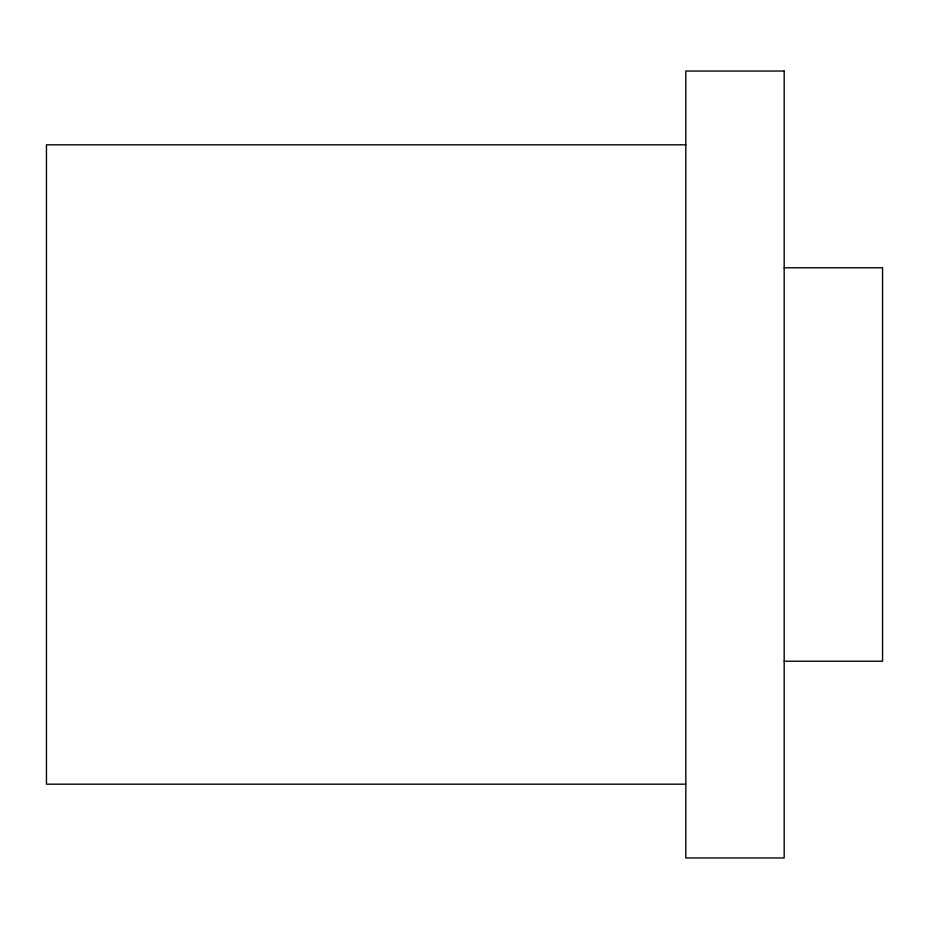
<?xml version="1.0" encoding="UTF-8"?>
<svg xmlns="http://www.w3.org/2000/svg" width="929" height="929" viewBox="0 0 929 929"><rect width="100%" height="100%" fill="white"/><g stroke="black" fill="none" stroke-linecap="round" stroke-linejoin="round"><path stroke-width="1.39" d="M685.823 144.819L46.45 144.819L46.45 784.181L685.823 784.181M784.181 267.773L882.55 267.773L882.55 661.227L784.181 661.227M784.181 71.045L685.823 71.045L685.823 857.955L784.181 857.955L784.181 71.045"/></g></svg>
